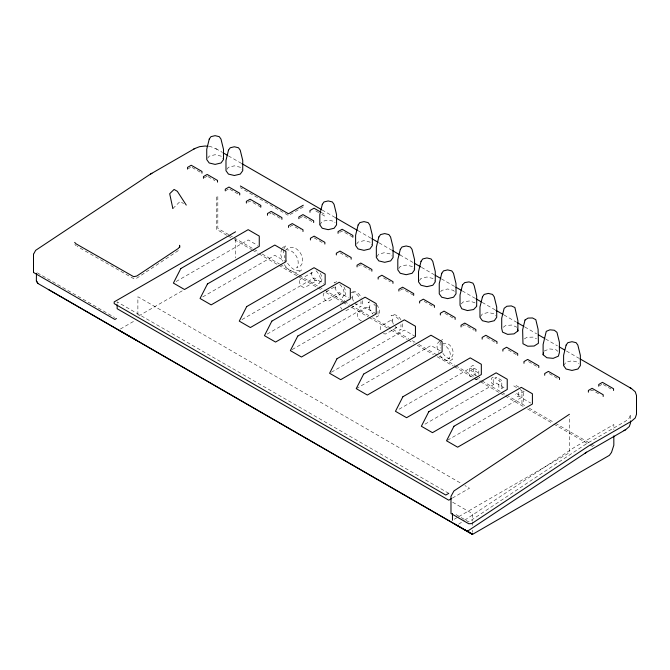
<?xml version="1.0" encoding="UTF-8"?>
<svg xmlns="http://www.w3.org/2000/svg" width="670" height="670" viewBox="0 0 670 670"><rect width="100%" height="100%" fill="white"/><g stroke="black" fill="none" stroke-linecap="round" stroke-linejoin="round"><path stroke-width="0.5" stroke-dasharray="3.35 2.51" d="M283.712 249.617L283.619 252.682L284.867 257.824M334.933 288.267L335.377 286.609M440.433 341.951L440.006 343.986L440.508 348.107M281.534 248.796L280.655 254.391L282.539 261.275M283.971 248.771L285.923 245.262L282.011 248.185M207.725 158.195L209.191 156.143L215.112 154.728L221.033 156.143L223.001 158.874M226.963 169.309L228.436 167.257L234.358 165.842L240.279 167.257L242.247 169.987M319.808 224.844L322.262 221.418L328.183 220.003L334.104 221.418L335.084 222.792M356.591 244.14L358.065 242.088L363.986 240.672L369.907 242.088L371.867 244.826M376.825 256.794L378.784 254.056L384.706 252.64L390.635 254.056L392.101 256.108M398.784 268.503L400.25 266.451L406.179 265.035L412.1 266.451L414.06 269.189M419.512 280.47L420.978 278.418L426.899 277.003L432.82 278.418L434.788 281.149M440.726 291.752L441.706 290.386L447.627 288.963L453.548 290.386L455.508 293.117M480.457 316.625L482.417 313.887L488.338 312.471L494.259 313.887L495.733 315.939M563.604 365.594L566.058 362.177L571.979 360.762L577.909 362.177L578.888 363.55M461.27 303.929L463.129 301.986L469.285 300.964L474.896 302.748L476.671 306.307M172.852 208.529L180.046 201.511L183.588 203.554M340.561 303.276L341.08 302.79M352.931 295.956L351.959 298.091L351.943 296.375L353.35 301.106M503.279 327.27L505.616 325.511L511.972 325.025L517.056 327.278M439.771 341.172C435.793 343.4 436.865 348.978 438.481 352.42M178.354 250.58L136.956 278.067L133.841 278.737L77.167 246.418M458.632 524.208L463.841 520.757M464.704 520.18L574.852 447.041L613.829 424.546L613.829 429.713M524.359 338.945L526.938 337.295L533.337 337.111L536.511 338.769M188.278 168.673L190.498 167.391M204.191 177.86L207.156 176.151M226.024 190.464L228.252 189.183M247.867 202.214L250.086 200.933L260.814 207.131M269.7 213.973L271.183 213.119M303.276 206.946L288.477 215.489L240.363 187.709M176.109 281.526L248.168 239.927L257.556 245.346M299.674 218.202L302.932 216.318M290.043 226.569L292.262 225.287L300.311 229.936M182.207 290.83L137.878 316.424L137.878 296.76L461.337 483.514M120.399 329.012L134.729 320.737M202.75 296.911L274.809 255.312L285.914 261.719M285.269 250.496C295.571 238.361 311.542 263.846 296.659 267.874C301.341 261.267 294.624 249.667 286.676 249.784M339.707 232.381L342.144 230.974L352.881 237.172M241.987 319.565L314.046 277.958L323.442 283.385M358.542 266.049L360.762 264.767L370.158 270.194M334.213 287.103L324.062 292.958C321.399 295.763 324.984 301.969 328.736 301.065L340.578 294.231L338.241 293.996L339.724 294.867L336.323 291.283L334.916 286.551M267.154 334.096L339.213 292.488L348.609 297.916M341.926 302.304L347.001 299.373M369.589 301.726L368.106 302.58L369.329 302.203M292.162 349.572L365.116 307.446L376.222 313.861M400.367 290.194L402.586 288.912L413.692 295.328M331.39 372.219L404.353 330.101L414.596 336.013M462.543 326.097L464.762 324.808L474.159 330.235M356.239 388.642L430.994 345.486L442.1 351.892M440.508 340.745L442.736 339.464M442.694 343.986C450.508 339.389 458.548 356.7 448.347 358.718C452.995 354.824 448.414 346.943 443.808 344.933M399.069 409.219L470.231 368.132L479.619 373.559M424.981 424.169L496.135 383.089L505.532 388.516M524.208 391.247L518.287 394.663L518.287 392.369L516.302 391.221M447.443 440.265L521.302 397.62L530.699 403.047M590.605 390.886L592.087 390.032L600.621 394.965M599.482 385.761L601.71 384.479M452.367 498.103L469.486 488.221L464.955 485.608M454.26 519.233L457.861 517.156M458.757 516.637L569.416 452.753L569.416 416.363M544.132 351.088L549.333 348.928L555.656 349.522L557.909 351.323M336.759 281.693L334.054 282.924L335.285 282.547M352.562 291.894C356.624 290.47 360.066 294.741 361.566 298.041M351.08 292.748C355.142 291.324 358.584 295.596 360.083 298.895M356.122 304.188L357.604 304.054L345.762 310.897L344.279 311.031M208.965 146.445L210.824 146.655L217.08 149.318M372.294 313.652L373.148 314.021M361.306 320.855C358.383 319.791 355.686 315.235 358.107 312.622L369.949 305.78L368.986 307.924L368.969 306.207L370.376 310.939L372.528 313.619M383.391 333.744L385.736 333.97L397.578 327.136L395.241 326.901L396.715 327.772L395.476 326.868M215.74 148.556L222.088 152.216M228.428 155.884L241.51 163.43M322.061 209.936L335.385 217.633M358.048 230.715L370.937 238.152M379.086 242.858L391.749 250.17M399.898 254.876L413.34 262.64M421.497 267.347L434.185 274.675M441.438 278.862L455.106 286.743M462.283 290.897L475.022 298.242M482.224 302.404L494.929 309.741M503.974 314.967L516.67 322.295M524.794 326.985L536.611 333.802M545.615 339.003L557.457 345.846M566.426 351.021L579.098 358.333M321.19 212.331L324.766 214.4L324.766 216.109L321.19 214.04M315.821 210.941L320.293 213.521M603.302 384.547L610.99 388.985M303.828 216.837L311.877 221.485M314.13 237.842L322.178 242.49M340.042 252.799L349.43 258.226M383.567 277.933L390.401 281.877M424.169 301.374L434.411 307.287M444.888 313.342L455.139 319.255M486.713 337.487L496.964 343.4M508.296 349.941L516.838 354.874M528.538 361.632L537.08 366.557M549.258 373.592L558.654 379.019M192.131 167.475L200.179 172.123M208.018 176.645L214.928 180.64M229.885 189.275L239.718 194.953M272.079 213.63L280.127 218.278M518.915 387.176L515.297 385.083L513.815 385.937L516.528 387.511M520.146 389.597L521.955 390.644L521.955 403.466L523.438 402.611L523.438 389.789M476.571 375.728L473.238 373.801L473.238 365.259L469.536 367.394L469.536 375.945L472.869 377.863M477.409 376.205L479.904 377.654L476.203 379.79L473.707 378.349M228.679 234.659L217.817 228.386L217.817 195.908L216.335 196.762L216.335 229.241L227.197 235.513M229.584 235.178L233.202 237.272M234.106 237.791L253.109 248.763M254.014 249.282L258.536 251.895M262.154 253.989L279.348 263.913M280.253 264.432L298.351 274.884M299.255 275.404L318.258 286.375M319.163 286.902L323.694 289.515M324.598 290.035L343.601 301.006M344.506 301.525L349.933 304.666M350.837 305.185L368.935 315.637M372.553 317.722L408.75 338.618M412.368 340.712L415.082 342.278M418.708 344.372L454.897 365.267M455.801 365.786L474.804 376.758M475.717 377.285L481.144 380.418M482.048 380.937L501.051 391.908M501.956 392.436L505.574 394.521M506.478 395.049L525.481 406.02M529.099 408.105L554.442 422.736M555.346 423.256L590.639 443.632M591.543 444.151L594.256 445.726M228.102 236.033L230.815 237.599M234.433 239.692L251.627 249.617M252.531 250.136L257.958 253.277M258.863 253.796L277.866 264.767M278.77 265.286L296.869 275.738M297.773 276.258L316.776 287.229M317.689 287.757L322.211 290.37M325.829 292.455L342.119 301.86M343.023 302.388L348.45 305.52M352.068 307.605L368.358 317.01M369.262 317.538L387.361 327.982M390.978 330.076L407.268 339.481M408.172 340L413.608 343.132M417.226 345.226L433.515 354.631M437.133 356.716L453.423 366.122M454.327 366.641L473.33 377.612M474.234 378.14L479.661 381.272M480.566 381.791L499.569 392.762M500.473 393.29L504.091 395.375M504.996 395.903L523.999 406.874M527.625 408.96L552.959 423.591M553.864 424.11L589.156 444.486M590.061 445.006L592.774 446.58M448.766 493.346L117.15 301.894L117.15 303.845M452.644 502.224L472.576 513.722L472.576 520.942M37.361 272.858L114.604 317.454M456.077 514.602L468.74 521.913L586.367 443.816L625.671 421.128L629.306 417.988L630.579 414.286L630.579 419.99M355.267 303.828L356.75 304.691L355.502 303.786M74.847 244.433L76.263 245.89M516.687 393.298L518.781 395.509L520.866 395.719L519.392 396.573L517.299 396.364L515.205 394.153M373.827 304.113L375.25 305.621M339.774 284.457C342.965 287.48 346.256 293.762 342.429 297.43C347.697 295.37 345.444 288.376 342.68 285.11M316.089 270.781C319.28 273.812 322.572 280.085 318.744 283.753C323.241 282.179 322.211 276.417 320.227 273.226M440.349 355.728C442.929 359.723 448.674 363.056 452.761 358.961C447.836 360.108 443.942 355.41 441.806 351.574M284.382 264.625C287.79 270.663 296.04 275.529 301.927 269.692C295.269 273.385 288.686 265.881 285.964 260.404M400.903 319.808C399.136 316.491 394.663 312.722 391.054 315.83C394.597 314.448 397.746 317.932 399.429 320.662M376.733 304.766C379.496 308.041 381.741 315.026 376.481 317.086L378.014 314.908L378.014 311.366M341.767 309.197L340.561 307.095M393.324 324.188L391.916 319.456L391.933 321.173L392.896 319.029L380.526 326.357L380.2 329.062L381.054 331.273M402.435 323.761C403.131 326.374 402.193 329.439 399.429 330.335L400.962 328.158L400.962 324.615M362.47 300.679C363.165 303.292 362.219 306.366 359.455 307.254L360.988 305.076L360.988 301.534M478.807 374.346L478.807 370.929L474.368 368.366L470.667 370.502L475.105 373.064L475.105 375.627M472.576 521.972L472.576 526.092M472.576 530.213L472.576 532.273M235.58 239.115L235.58 257.925M299.515 280.504C298.979 283.569 301.575 288.184 305.051 287.388L316.893 280.554L314.557 280.32L316.039 281.191L312.639 277.606L311.232 272.874L311.248 274.591L312.212 272.447L300.369 279.29L299.515 280.504M493.204 377.193L491.721 378.048L491.721 383.181L493.304 384.094L494.787 383.24L493.204 382.327L493.204 377.193M496.269 377.252L494.787 378.106L500.331 381.305L498.849 382.168L498.849 387.293L501.344 388.734L502.827 387.88L500.331 386.439L501.813 385.585L501.813 380.451L496.269 377.252"/><path stroke-width="1" d="M543.11 354.74L543.11 344.489L546.268 331.34L549.911 329.824L554.341 330.243L556.963 332.337L559.408 342.261L559.408 352.521L558.378 356.172L553.186 358.341L546.854 357.747L543.11 354.74L543.621 352.914M116.404 318.493L114.93 319.473L33.5 272.464L33.5 254.273L35.661 250.329L150.516 174.074L194.727 148.556L199.643 146.655L205.229 146.018L208.027 146.336M36.465 273.293L36.347 280.99L37.939 283.477L467.266 531.344L586.644 452.208L585.22 453.029L625.671 429.679L629.306 426.539L630.579 422.837L630.579 420.936M517.893 330.955L513.99 333.886L507.634 334.372L502.55 332.119L501.713 328.451L501.713 318.191L504.142 308.309L506.872 306.257L511.319 305.914L514.878 307.497L517.893 320.696L517.893 330.955L517.475 329.121M569.416 414.286L453.933 490.959L450.985 496.336L450.985 513.488L468.749 523.747L471.705 523.622L589.324 445.525L631.592 421.128L635.227 417.988L636.5 414.286L636.5 395.476L635.227 391.774L631.592 388.642L580.002 358.86M235.58 231.803L114.185 301.894L114.185 303.602L445.801 495.055L448.766 493.346M303.276 205.229L288.477 213.78L240.363 186M451.463 498.622L448.766 500.189L117.15 308.728L117.15 304.825M465.977 530.573L472.576 534.333L609.39 455.349L611.517 452.409L613.829 445.207L613.829 435.91M150.516 174.074L151.939 173.254M624.046 430.609L625.671 429.679M193.387 149.318L194.727 148.556M629.968 387.704L631.592 388.642M48.307 289.457L472.576 534.333L454.67 524.066M118.615 330.042L136.521 340.318M222.993 152.743L227.524 155.356M242.029 163.731L321.156 209.409M335.637 217.775L357.361 230.312M371.842 238.671L378.173 242.331M392.662 250.689L399.898 254.876M414.244 263.159L420.718 266.894M435.09 275.194L440.625 278.385M455.935 287.229L461.446 290.403M475.876 298.745L481.353 301.902M495.817 310.26L503.078 314.439M517.558 322.798L523.915 326.483M538.37 334.816L544.769 338.517M559.19 346.834L564.71 350.025M320.293 211.812L314.037 208.203L309.959 210.548L309.959 212.256M465.281 530.112L472.576 534.333M74.68 242.398L76.095 243.863L133.673 276.702L136.789 276.032L178.186 248.545L179.594 246.962L179.594 245.295L179.761 247.331M186.252 205.087L177.324 191.31L174.083 189.442L169.686 193.731L172.852 208.529M36.465 280.914L37.939 283.477M33.5 254.273L33.5 255.312M33.5 270.63L33.5 272.464M613.553 390.459L613.553 388.751L602.447 382.344L598.745 384.479L598.745 386.188M603.184 396.447L603.184 394.731L592.087 388.324L588.386 390.459L588.386 392.168M559.509 379.513L559.509 377.805L548.403 371.389L544.71 373.533L544.71 375.242M538.789 367.545L538.789 365.837L527.684 359.43L523.982 361.566L523.982 363.274M517.692 355.368L517.692 353.659L506.587 347.244L502.885 349.388L502.885 351.097M496.964 343.4L496.964 341.692L485.859 335.285L482.157 337.42L482.157 339.129M475.868 331.223L475.868 329.514L464.762 323.099L461.06 325.235L461.06 326.952M455.139 319.255L455.139 317.547L444.034 311.14L440.341 313.275L440.341 314.984M452.459 513.48L452.459 520.272M434.411 307.287L434.411 305.579L423.314 299.172L419.613 301.307L419.613 303.016M413.692 295.328L413.692 293.611L402.586 287.204L398.885 289.34L398.885 291.048M392.963 283.36L392.963 281.651L381.858 275.236L378.156 277.372L378.156 279.089M371.867 271.174L371.867 269.466L360.762 263.059L357.06 265.194L357.06 266.903M352.881 237.172L352.881 235.463L342.144 229.266L338.074 231.611L338.074 233.328M351.139 259.215L351.139 257.506L340.042 251.091L336.34 253.227L336.34 254.935M324.866 244.039L324.866 242.331L314.13 236.133L310.428 238.269L310.428 239.977M313.661 222.515L313.661 220.807L302.932 214.609L298.862 216.963L298.862 218.671M302.991 231.485L302.991 229.777L292.262 223.579L288.561 225.715L288.561 227.423M281.911 219.316L281.911 217.599L271.183 211.41L267.481 213.546L267.481 215.254M260.814 207.131L260.814 205.422L250.086 199.225L246.384 201.36L246.384 203.077M239.718 194.953L239.718 193.245L228.989 187.047L225.287 189.183L225.287 190.891M217.516 182.131L217.516 180.423L207.156 174.443L203.454 176.579L203.454 178.287M201.971 173.161L201.971 171.445L191.235 165.256L187.533 167.391L187.533 169.1M525.012 320.017L522.642 329.791L522.969 343.743L527.726 346.222L534.124 346.03L538.42 343.291L538.094 329.339L535.824 319.699L532.499 317.965L528.019 318.091L525.012 320.017M209.249 139.05L206.737 149.301L206.737 159.561L209.191 162.977L215.112 164.393L221.033 162.977L223.487 159.561L223.487 149.301L220.974 139.05L219.258 136.655L215.112 135.667L210.966 136.655L209.249 139.05M228.495 150.155L225.983 160.415L225.983 170.674L228.436 174.091L234.358 175.507L240.279 174.091L242.733 170.674L242.733 160.415L240.22 150.155L238.503 147.768L234.358 146.772L230.212 147.768L228.495 150.155M322.32 204.325L319.808 214.584L319.808 224.844L322.262 228.261L328.183 229.676L334.104 228.261L336.558 224.844L336.558 214.584L334.045 204.325L332.328 201.93L328.183 200.941L324.037 201.93L322.32 204.325M358.123 224.994L355.611 235.254L355.611 245.513L358.065 248.93L363.986 250.346L369.907 248.93L372.361 245.513L372.361 235.254L369.848 224.994L368.132 222.608L363.986 221.611L359.84 222.608L358.123 224.994M378.843 236.962L376.339 247.222L376.339 257.473L378.784 260.898L384.706 262.313L390.635 260.898L393.081 257.473L393.081 247.222L390.568 236.962L388.851 234.567L384.706 233.579L380.56 234.567L378.843 236.962M400.317 249.357L397.804 259.617L397.804 269.868L400.25 273.285L406.179 274.708L412.1 273.285L414.554 269.868L414.554 259.617L412.042 249.357L410.325 246.962L406.179 245.974L402.034 246.962L400.317 249.357M421.036 261.325L418.524 271.576L418.524 281.835L420.978 285.253L426.899 286.668L432.82 285.253L435.274 281.835L435.274 271.576L432.761 261.325L431.044 258.93L426.899 257.942L422.753 258.93L421.036 261.325M441.765 273.285L439.252 283.544L439.252 293.803L441.706 297.22L447.627 298.636L453.548 297.22L456.002 293.803L456.002 283.544L453.49 273.285L451.773 270.898L447.627 269.901L443.481 270.898L441.765 273.285M482.475 296.793L479.963 307.053L479.963 317.304L482.417 320.729L488.338 322.144L494.259 320.729L496.713 317.304L496.713 307.053L494.2 296.793L492.483 294.398L488.338 293.41L484.192 294.398L482.475 296.793M566.117 345.084L563.604 355.343L563.604 365.594L566.058 369.019L571.979 370.435L577.909 369.019L580.354 365.594L580.354 355.343L577.841 345.084L576.125 342.688L571.979 341.7L567.833 342.688L566.117 345.084M462.526 284.876L460.03 294.976L460.03 305.227L461.806 308.786L467.417 310.57L473.581 309.548L476.671 306.307L476.671 296.048L474.176 285.629L472.936 283.142L469.008 281.894L464.695 282.606L462.526 284.876M180.808 268.561L173.404 283.092L184.51 289.499L259.265 246.334L259.265 236.083L248.168 229.668L180.808 268.561M207.457 283.946L200.054 298.477L211.159 304.884L285.914 261.719L285.914 251.468L274.809 245.053L207.457 283.946M246.686 306.592L239.282 321.123L250.387 327.529L325.151 284.373L325.151 274.114L314.046 267.707L246.686 306.592M271.853 321.123L264.449 335.653L275.554 342.06L350.318 298.904L350.318 288.644L339.213 282.238L271.853 321.123M297.756 336.08L290.361 350.611L301.458 357.018L376.222 313.861L376.222 303.602L365.116 297.187L297.756 336.08M336.993 358.726L329.59 373.257L340.695 379.672L415.45 336.507L415.45 326.248L404.353 319.841L336.993 358.726M363.634 374.111L356.239 388.642L367.336 395.057L442.1 351.892L442.1 341.633L430.994 335.226L363.634 374.111M402.871 396.766L395.467 411.296L406.573 417.703L481.328 374.547L481.328 364.287L470.231 357.872L402.871 396.766M428.775 411.723L421.371 426.254L432.477 432.661L507.24 389.496L507.24 379.245L496.135 372.83L428.775 411.723M453.942 426.254L446.538 440.785L457.644 447.192L532.407 404.027L532.407 393.776L521.302 387.361L453.942 426.254"/></g></svg>
